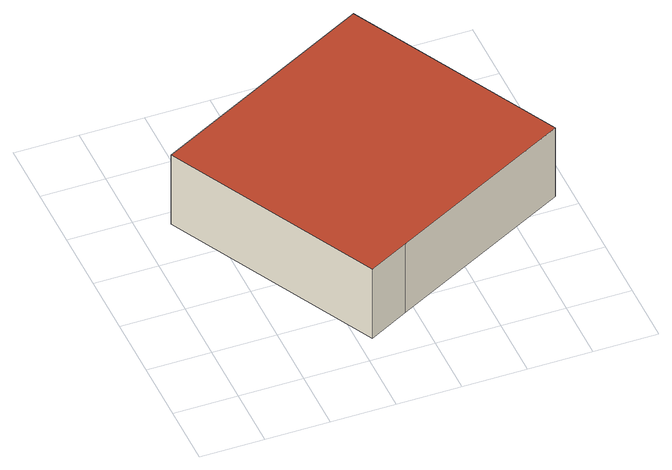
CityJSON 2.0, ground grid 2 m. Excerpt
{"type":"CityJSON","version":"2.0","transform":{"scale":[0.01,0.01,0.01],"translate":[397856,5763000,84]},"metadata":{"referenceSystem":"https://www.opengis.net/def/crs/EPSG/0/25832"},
"CityObjects":{
"building1":{"type":"Building","attributes":{"Gemeindeschluessel":"05566004","Geometrietyp2DReferenz":"3000","function":"31001_1310","roofType":"1000","measuredHeight":2.59},"geometry":[{"type":"Solid","lod":"2","boundaries":[[[[0,1,2,3]],[[4,5,1,0]],[[6,7,5,4]],[[8,9,7,6]],[[10,11,9,8]],[[3,2,11,10]],[[8,6,4,0,3,10]],[[1,5,7,9,11,2]]]],"semantics":{"surfaces":[{"type":"WallSurface"},{"type":"RoofSurface"},{"type":"GroundSurface"}],"values":[[0,0,0,0,0,0,1,2]]}}]}
},
"vertices":[
[99,753,283],[99,753,24],[443,86,24],[443,86,283],[803,1120,283],[803,1120,24],[1035,674,283],[1035,674,24],[1149,454,283],[1149,454,24],[571,153,283],[571,153,24]
]}
